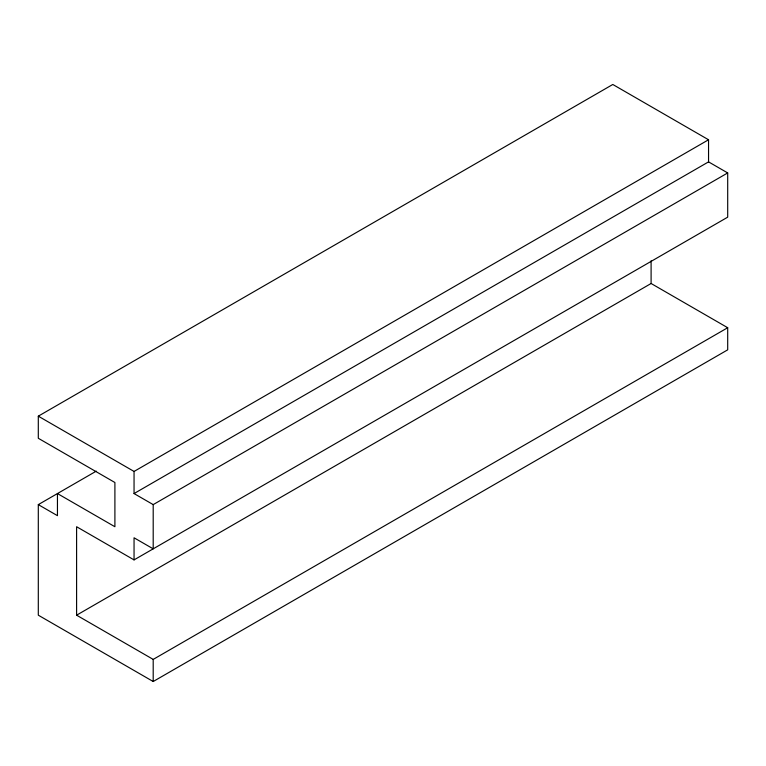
<?xml version="1.0" encoding="UTF-8"?>
<svg xmlns="http://www.w3.org/2000/svg" width="766" height="766" viewBox="0 0 766 766"><rect width="100%" height="100%" fill="white"/><g stroke="black" fill="none" stroke-linecap="round" stroke-linejoin="round"><path stroke-width="1.15" d="M708.55 161.875L727.7 172.934L727.7 217.161L134.05 559.898L76.6 526.73L76.6 615.184L651.1 283.497L727.7 327.724L727.7 349.832L153.2 681.52L38.3 615.184L38.3 504.622L57.45 515.671L57.45 493.563L114.9 526.73L114.9 482.503L38.3 438.276L38.3 416.168L612.8 84.48L708.55 139.766L708.55 161.875L134.05 493.563L134.05 471.444L708.55 139.766M38.3 504.622L96.267 471.147M134.05 493.563L153.2 504.612L727.7 172.934M76.6 615.184L153.2 659.402L727.7 327.724M38.3 416.168L134.05 471.444M651.1 260.785L651.1 283.497M153.2 504.612L153.2 548.839L134.05 537.789L134.05 559.898M153.2 659.402L153.2 681.52"/></g></svg>
